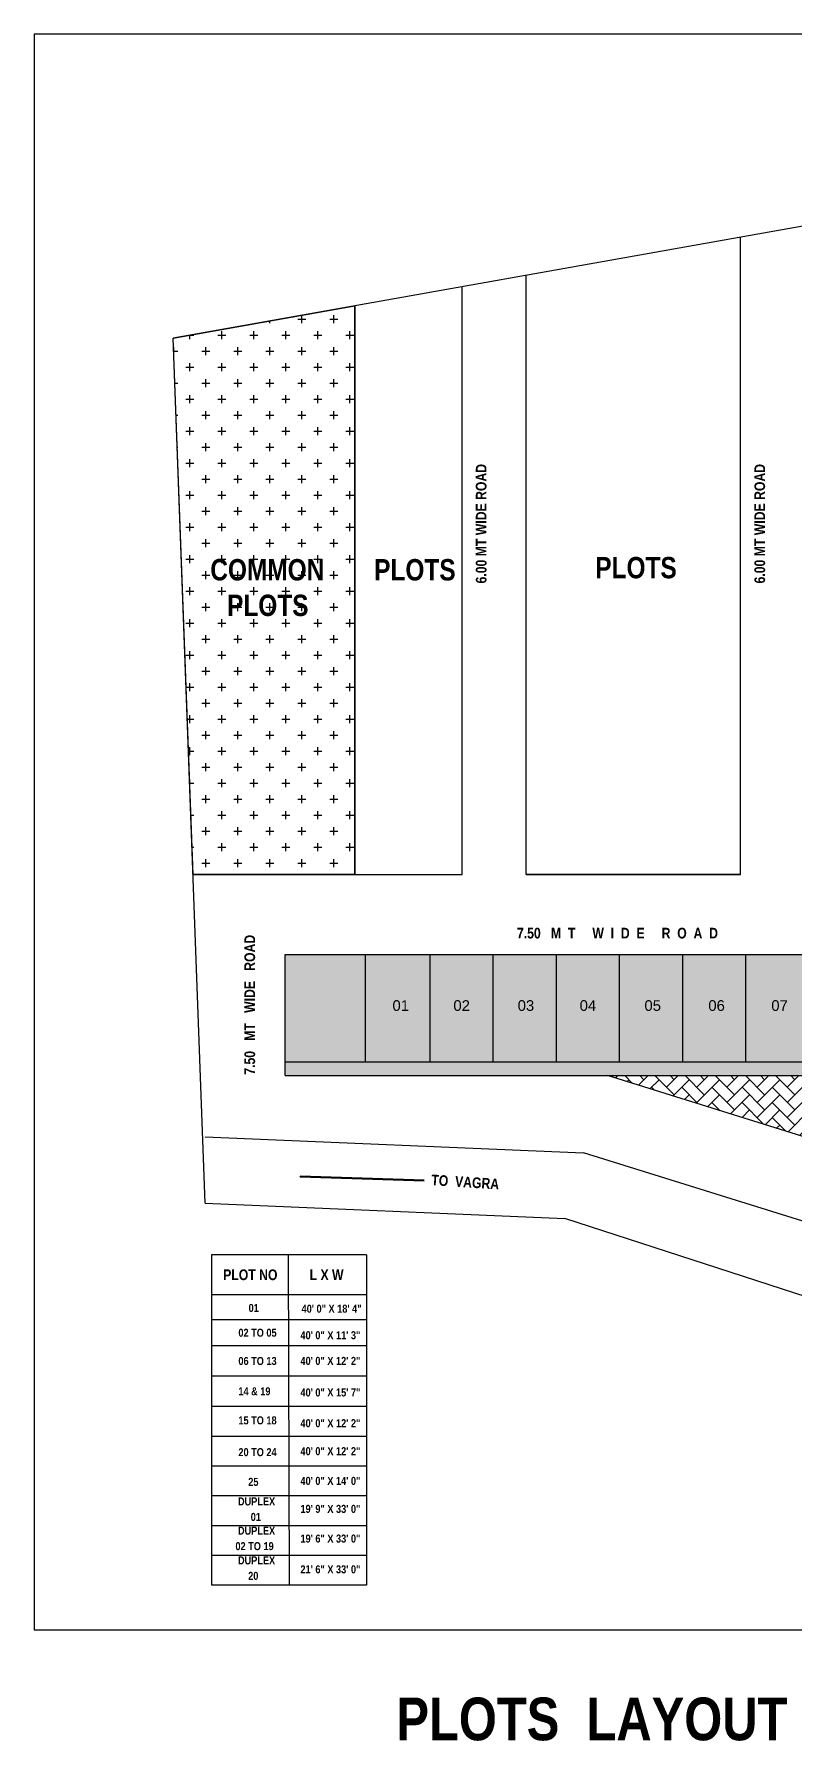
# Model space of a CAD drawing. Header units: inches. Extents: x 218041 to 238734, y -94371 to -86245.
# Drawn here: x 218041 to 220850, y -93793 to -87500 of the extents above; entities that cross this region are included whole.
import ezdxf
from ezdxf.lldxf.tags import DXFTag

# ---------------------------------------------------------------- set-up
doc = ezdxf.new("R2010")
doc.units = ezdxf.units.IN
doc.header["$LTSCALE"] = 0.1
doc.header["$MEASUREMENT"] = 0
doc.layers.add('dimension', color=5, linetype='Continuous')
doc.layers.add('TEXT', color=250, linetype='Continuous')
doc.styles.add('Arial$001H0', font='arial.ttf')
doc.styles.get("Standard").update_dxf_attribs({"font": 'swisscb.ttf'})
tags = doc.linetypes.add('HIDDEN', pattern=[0.375, 0.25, -0.125]).pattern_tags.tags
tags[6:7] = [DXFTag(74, 4), DXFTag(75, 0), DXFTag(340, '0'), DXFTag(46, 1.0), DXFTag(50, 0.0), DXFTag(44, 0.0), DXFTag(45, 0.0)]
tags[4:5] = [DXFTag(74, 4), DXFTag(75, 0), DXFTag(340, '0'), DXFTag(46, 1.0), DXFTag(50, 0.0), DXFTag(44, 0.0), DXFTag(45, 0.0)]
doc.dimstyles.get("Standard").update_dxf_attribs({"dimtxt": 7, "dimasz": 7, "dimexe": 7, "dimexo": 7, "dimgap": 2, "dimtad": 0, "dimzin": 0, "dimdsep": 46, "dimlunit": 4, "dimtxsty": 'Standard', "dimblk": 'OBLIQUE', "dimcen": 0.09, "dimclrd": 256, "dimclre": 256, "dimclrt": 256, "dimadec": 1, "dimazin": 0, "dimtfac": 1, "dimtofl": 0, "dimtmove": 0, "dimatfit": 3, "dimldrblk": 'OBLIQUE', "dimfxl": 0, "dimfrac": 1, "dimtolj": 1, "dimtzin": 0, "dimlwd": 0, "dimlwe": 0, "dimarcsym": 0})

msp = doc.modelspace()

# ---------------------------------------------------------------- hatches: boundary and pattern name
at = {"lineweight": -3, "true_color": 0x000000, "transparency": 33554687}
h = msp.add_hatch(dxfattribs=at)
h.set_pattern_fill('CROSS', color=18, scale=236.065574)
h.set_pattern_definition([(0, (-9206022.834, 3617324.486), (59.01639344, 59.01639344), [29.5081967, -88.52459016]), (90, (-9206008.08, 3617309.73), (-59.01639344, 59.01639344), [29.5081967, -88.52459016])])
h.paths.add_polyline_path([(218553.663, -88620.983), (219223.302, -88501.875), (219223.302, -90598.96), (218626.809, -90598.96)])
at = {"lineweight": -3, "true_color": 0xffffff, "transparency": 33554559}
h = msp.add_hatch(color=7, dxfattribs=at)
h.dxf.hatch_style = 1
h.paths.add_polyline_path([(219262.395, -91289.845), (219262.395, -90893.455), (218966.655, -90893.418), (218966.692, -91289.845)])
at = {"lineweight": -3, "true_color": 0x815a55, "transparency": 33554559}
h = msp.add_hatch(color=37, dxfattribs=at)
h.dxf.hatch_style = 1
h.paths.add_polyline_path([(219262.395, -90894.042), (223948.297, -90894.042), (223995.984, -91289.845), (219262.395, -91289.845)])
at = {"lineweight": -3, "true_color": 0xf7f281, "transparency": 33554687}
h = msp.add_hatch(dxfattribs=at)
h.set_pattern_fill('BRICK_UK_HIGH', color=51, scale=0.393443, pattern_type=2)
h.set_pattern_definition([(0, (-9206022.834, 3617324.486), (44.26229508, 29.50819672), [84.59016393, -3.93442623]), (0, (-9206067.097, 3617328.42), (44.26229508, 29.50819672), [84.59016393, -3.93442623]), (90, (-9206022.834, 3617324.486), (-44.26229508, 29.50819672), [-33.44262295, 25.5737705]), (90, (-9206026.77, 3617324.486), (-44.26229508, 29.50819672), [-33.44262295, 25.5737705])])
h.paths.add_polyline_path([(223995.984, -91289.845), (218966.692, -91289.845), (218966.692, -91340.206), (223995.984, -91340.206)])
at = {"lineweight": -3, "true_color": 0x636466, "transparency": 33554687}
h = msp.add_hatch(dxfattribs=at)
h.set_pattern_fill('AR-HBONE', color=251, scale=9.836066)
h.set_pattern_definition([(45, (-9206022.834, 3617324.486), (0, 55.64118934), [118.0327869, -39.3442623]), (135, (-9205995.014, 3617352.307), (4e-15, 55.64118934), [118.0327869, -39.3442623])])
h.paths.add_polyline_path([(222801.492, -91340.206), (220155.51, -91340.206), (222774.738, -92155.418)])

# ---------------------------------------------------------------- linework, layer by layer
at = {"lineweight": -3}
msp.add_line((220646.778, -90598.96), (219855.171, -90598.96), dxfattribs=at)
at = {"linetype": 'HIDDEN', "lineweight": -3, "ltscale": 150}
for p in [(218671.61, -91566.221), (223926.345, -92826.598)]:
    msp.add_line(p, (220066.765, -91625.338), dxfattribs=at)
at = {"lineweight": -3}
msp.add_lwpolyline([(224526.924, -87500.224), (218040.532, -87500.224), (218040.532, -93383.165), (224526.924, -93383.165)], close=True, dxfattribs=at)
msp.add_lwpolyline([(218553.663, -88620.983), (219223.302, -88501.875), (219223.302, -90598.96), (218626.809, -90598.96), (218553.663, -88620.983)], dxfattribs=at)
at = {"layer": 'dimension', "color": 18, "lineweight": 30, "true_color": 0x000000}
for p, q in [((222474.712, -87923.55), (218553.663, -88620.983)), ((220646.778, -90598.96), (220646.778, -88248.683)), ((219855.171, -90598.96), (219855.171, -88389.485)), ((219619.106, -90598.96), (219619.106, -88431.474)), ((219223.302, -90598.96), (219223.302, -88501.875)), ((218671.61, -91810.43), (218553.663, -88620.983)), ((218626.809, -90598.96), (219619.106, -90598.96)), ((219855.171, -90598.96), (220646.778, -90598.96)), ((218966.692, -91289.845), (218966.655, -90893.418)), ((218966.692, -90893.418), (223948.297, -90894.042)), ((219262.395, -90894.042), (223948.297, -90894.042)), ((219262.395, -91289.845), (219262.395, -90894.042)), ((219500.035, -90894.042), (219500.035, -91289.845)), ((219732.953, -90894.042), (219732.953, -91289.845)), ((219965.871, -90894.042), (219965.871, -91289.845)), ((220198.789, -90894.042), (220198.789, -91289.845)), ((220431.707, -90894.042), (220431.707, -91289.845)), ((220664.625, -90894.042), (220664.625, -91289.845)), ((218966.692, -91289.845), (223995.984, -91289.845)), ((218966.692, -91340.206), (218966.692, -91289.845)), ((218966.692, -91340.206), (223995.984, -91340.206)), ((223926.345, -92513.845), (220155.51, -91340.206)), ((218671.61, -91810.43), (219997.976, -91866.632)), ((218966.692, -91822.96), (218966.692, -91822.934)), ((223926.345, -93141.767), (219997.976, -91866.632)), ((219266.588, -92000.688), (218694.264, -92000.688)), ((218694.264, -92000.688), (218694.264, -93218.487)), ((218977.211, -92000.688), (218981.613, -93218.487)), ((219266.588, -92000.688), (219266.588, -93218.487)), ((219266.588, -92148.485), (218694.264, -92148.485)), ((219266.588, -92240.59), (218694.264, -92240.59)), ((219266.588, -92336.979), (218694.264, -92336.979)), ((219266.588, -92448.363), (218694.264, -92448.363)), ((219266.588, -92559.746), (218694.264, -92559.746)), ((219266.588, -92671.129), (218694.264, -92671.129)), ((219266.588, -92780.601), (218694.264, -92780.601)), ((219266.588, -92780.601), (218694.264, -92780.601)), ((219266.588, -92890.072), (218694.264, -92890.072)), ((219266.588, -92999.544), (218694.264, -92999.544)), ((219266.588, -93109.016), (218694.264, -93109.016)), ((219266.588, -93218.487), (218694.264, -93218.487))]:
    msp.add_line(p, q, dxfattribs=at)

# ---------------------------------------------------------------- texts
at = {"color": 7, "true_color": 0x000007, "style": 'Arial$001H0'}
for s, p in [('01', (219362.409, -91101.427)), ('02', (219587.196, -91101.427)), ('03', (219824.162, -91101.427)), ('04', (220052.83, -91101.427)), ('05', (220291.918, -91101.427)), ('06', (220527.462, -91101.427)), ('07', (220759.784, -91101.427))]:
    msp.add_text(s, height=39.3443, dxfattribs=at).set_placement(p)
at = {"layer": 'dimension', "color": 18, "lineweight": -3, "true_color": 0x000000, "insert": (219821.579, -90795.121), "char_height": 39.34426, "attachment_point": 1}
msp.add_mtext_dynamic_manual_height_columns('7.50   M  T     W  I  D  E     R  O  A  D', width=873.62317, gutter_width=0.489, heights=[0], dxfattribs=at)
at = {"layer": 'TEXT', "color": 18, "true_color": 0x000000, "attachment_point": 1}
for s, width, insert, char_height, rotation in [('6.00 MT WIDE ROAD', 690.62474, (219669.821, -89525.598), 39.34426, 90), ('6.00 MT WIDE ROAD', 690.62474, (220697.493, -89525.598), 39.34426, 90), ('7.50   MT   WIDE   ROAD', 873.62317, (218816.267, -91336.89), 39.34426, 90), ('TO  VAGRA', 873.62317, (219507.261, -91704.661), 39.3443, 356.2981488)]:
    msp.add_mtext_dynamic_manual_height_columns(s, width=width, gutter_width=0.489, heights=[0], dxfattribs=dict(at, insert=insert, char_height=char_height, rotation=rotation))
for s, width, insert, char_height in [('\\pi242.33852;COMMON \\P\\pi304.13967;PLOTS', 873.62317, (218448.127, -89435.679), 78.68852), ('PLOTS', 873.62317, (219294.924, -89435.679), 78.6885), ('PLOTS', 873.62317, (220110.491, -89427.803), 78.6885), ('PLOT NO', 189.73803, (218737.902, -92054.761), 39.3443), ('L X W', 189.73803, (219056.712, -92054.761), 39.3443), ('01', 189.73803, (218831.678, -92182.024), 29.5082), ('40\' 0" X 18\' 4"', 358.37105, (219027.275, -92184.78), 29.5082), ('02 TO 05', 189.73803, (218794.111, -92273.361), 29.5082), ('40\' 0" X 11\' 3"', 358.37105, (219022.962, -92282.553), 29.5082), ('06 TO 13', 189.73803, (218794.111, -92377.5), 29.5082), ('40\' 0" X 12\' 2"', 358.37105, (219022.962, -92377.243), 29.5082), ('14 & 19', 189.73803, (218794.111, -92489.435), 29.5082), ('40\' 0" X 15\' 7"', 358.37105, (219022.962, -92493.498), 29.5082), ('15 TO 18', 189.73803, (218794.111, -92596.458), 29.5082), ('40\' 0" X 12\' 2"', 358.37105, (219022.962, -92606.923), 29.5082), ('20 TO 24', 189.73803, (218794.111, -92713.697), 29.5082), ('40\' 0" X 12\' 2"', 358.37105, (219022.962, -92710.087), 29.5082), ('25', 189.73803, (218830.446, -92823.168), 29.5082), ('40\' 0" X 14\' 0"', 358.37105, (219022.962, -92819.559), 29.5082), ('DUPLEX', 189.73803, (218792.506, -92895.416), 29.5082), ('19\' 9" X 33\' 0"', 358.37105, (219022.962, -92922.829), 29.5082), ('DUPLEX', 189.73803, (218792.506, -93003.251), 29.5082), ('      01 ', 189.73803, (218783.2, -92952.426), 29.5082), ('02 TO 19', 189.73803, (218783.2, -93060.26), 29.5082), ('19\' 6" X 33\' 0"', 358.37105, (219022.962, -93032.3), 29.5082), ('DUPLEX', 189.73803, (218792.506, -93112.723), 29.5082), ('     20', 189.73803, (218783.2, -93169.732), 29.5082), ('21\' 6" X 33\' 0"', 358.37105, (219022.962, -93145.69), 29.5082)]:
    msp.add_mtext_dynamic_manual_height_columns(s, width=width, gutter_width=0.489, heights=[0], dxfattribs=dict(at, insert=insert, char_height=char_height))
at = {"layer": 'TEXT', "color": 1, "insert": (219376.934, -93633.287), "char_height": 157.37705, "attachment_point": 1}
msp.add_mtext_dynamic_manual_height_columns('PLOTS  LAYOUT', width=1739.58443, gutter_width=0.489, heights=[0], dxfattribs=at)

# ---------------------------------------------------------------- leaders
at = {"color": 1, "lineweight": -3}
msp.add_leader([(219021.366, -91712.286), (219479.171, -91726.582)], dimstyle='Standard', override={"dimscale": 0.25, "dimtxt": 3, "dimasz": 6, "dimexe": 0.25, "dimexo": 1.5, "dimgap": 0, "dimtad": 0, "dimlunit": 2, "dimcen": 0.04, "dimdle": 0.05, "dimclrd": 1, "dimfxl": 0.18, "dimlwd": 65535, "dimlwe": 65535}, dxfattribs=at)

doc.saveas('drawing.dxf')
